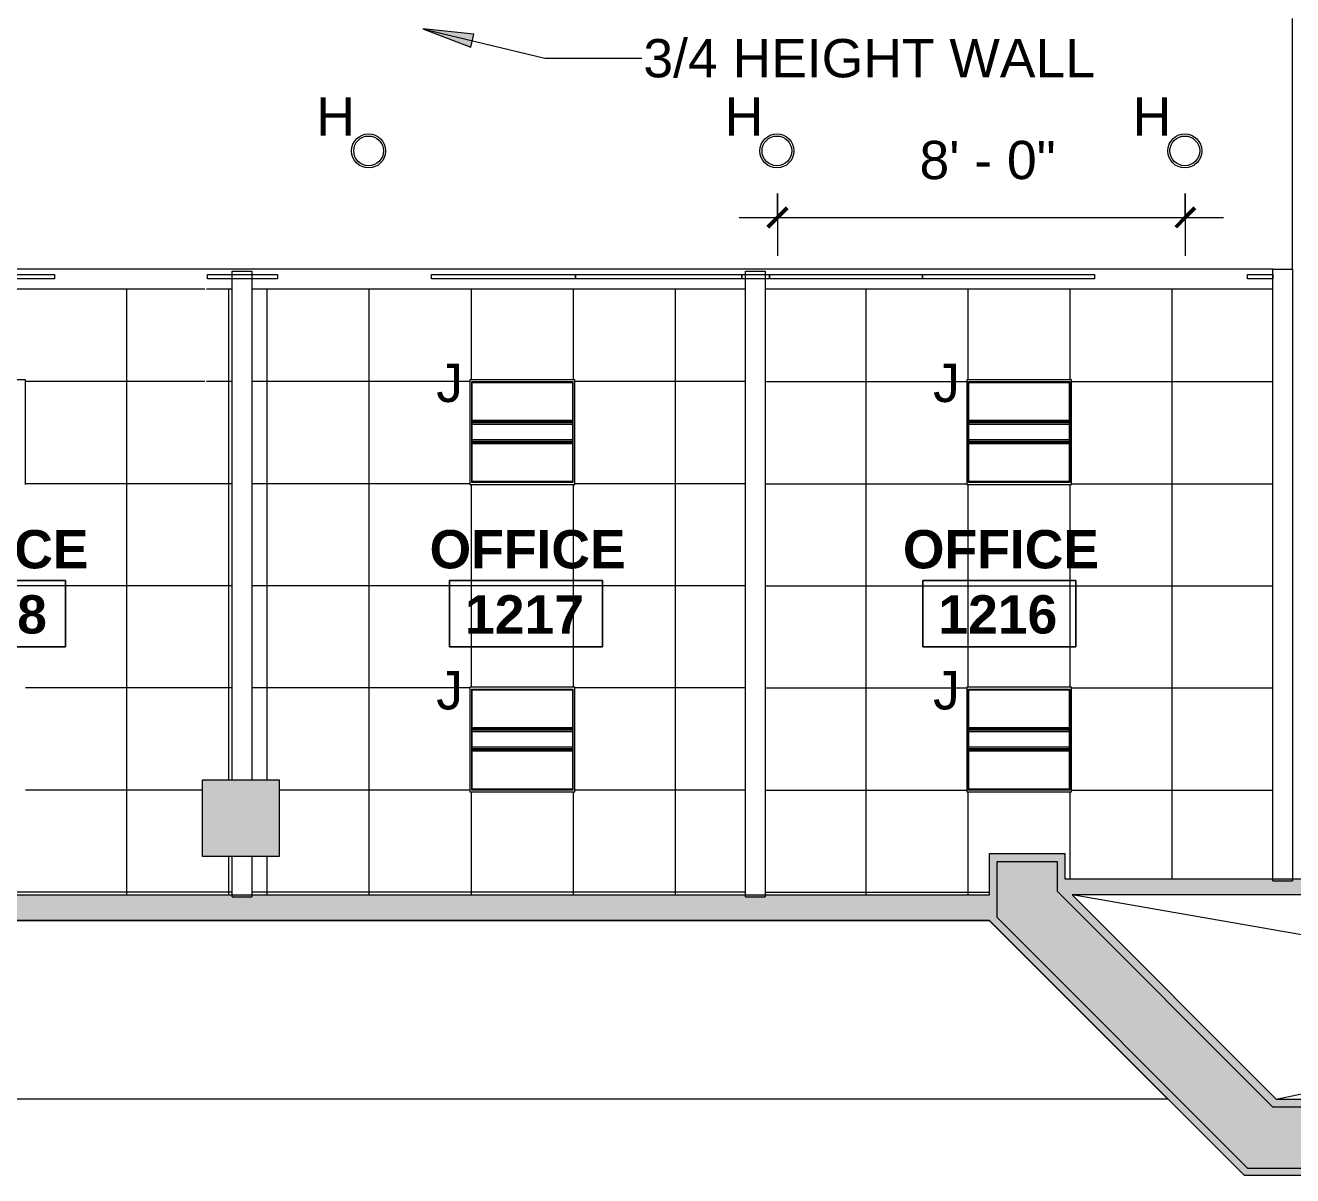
# Model space of a CAD drawing. Header units: inches. Extents: x -329 to 986, y -79 to 1436.
# Drawn here: x 444.7 to 742.7, y -79.5 to 190.9 of the extents above; entities that cross this region are included whole.
import ezdxf

# ---------------------------------------------------------------- set-up
doc = ezdxf.new("R2010")
doc.units = ezdxf.units.IN
doc.header["$LTSCALE"] = 48
doc.header["$MEASUREMENT"] = 0
for name, color, linetype, lineweight in [('A-ANNO-DIMS', 8, 'Continuous', 9), ('A-ANNO-DIMS-96', 8, 'Continuous', 9), ('A-AREA-IDEN', 1, 'Continuous', 9), ('A-CLNG', 214, 'Continuous', 13), ('A-CLNG-PATT', 214, 'Continuous', 13), ('A-DETL-GENF', 247, 'Continuous', 9), ('A-DETL-THIN', 8, 'Continuous', 9), ('A-GENM', 8, 'Continuous', 9), ('A-GLAZ-CURT', 8, 'Continuous', 9), ('A-WALL', 8, 'Continuous', 13), ('A-WALL-PATT', 8, 'Continuous', 13), ('E-LITE-EQPM', 4, 'Continuous', 9), ('E-LITE-EQPM-IDEN', 4, 'Continuous', 9), ('G-ANNO-TEXT', 8, 'Continuous', 9), ('I-WALL', 8, 'Continuous', 13), ('S-COLS', 8, 'Continuous', 13)]:
    doc.layers.add(name, color=color, linetype=linetype, lineweight=lineweight)
doc.styles.add('Arial', font='arial.ttf', dxfattribs={"height": 8.999999999999991})
doc.styles.add('Swis721 Lt BT', font='swissl.ttf', dxfattribs={"height": 8.999999999999998})
doc.styles.add('Swis721 Lt BT_B', font='', dxfattribs={"height": 8.999999999999991})
doc.styles.get('Swis721 Lt BT_B').set_extended_font_data('Swis721 Lt BT', bold=True)
doc.dimstyles.new('OTJ_-_3_32__Linear__1_2__Tolerance', dxfattribs={"dimscale": 12, "dimtxt": 9.49783549252963, "dimasz": 0.375, "dimexe": 0.75, "dimexo": 0.5000000000000001, "dimgap": 0.5, "dimtad": 1, "dimdec": 1, "dimrnd": 0.5, "dimzin": 3, "dimdsep": 46, "dimlunit": 4, "dimtxsty": 'Swis721 Lt BT', "dimblk1": 'OBLIQUE', "dimblk2": 'OBLIQUE', "dimsah": 1, "dimcen": 0.09, "dimdle": 0.75, "dimazin": 0, "dimtfac": 1, "dimtdec": 4, "dimtix": 1, "dimtmove": 0, "dimatfit": 3, "dimfxl": 1, "dimtvp": 1, "dimfrac": 2, "dimtolj": 1, "dimtzin": 0, "dimarcsym": 2})

# ---------------------------------------------------------------- blocks, each defined once
blk = doc.blocks.new('Concrete-Square-Column - 18 x 18-6977650-Level 12  RCP')
at = {"layer": 'S-COLS'}
blk.add_hatch(color=256, dxfattribs=at).paths.add_polyline_path([(9.00000000000034, -8.999999999999146), (9.00000000000034, 9.000000000001021), (-8.999999999999828, 9.000000000001021), (-8.999999999999828, -8.999999999999146), (-1.358233555763036, -8.999999999999146)], flags=0)
for p, q in [((-9.000000000000004, 8.999999999999998), (8.999999999999991, 8.999999999999998)), ((-9.000000000000004, -8.999999999999996), (-9.000000000000004, 8.999999999999998)), ((8.999999999999991, 8.999999999999998), (8.999999999999991, -8.999999999999996)), ((8.999999999999991, -8.999999999999996), (-9.000000000000004, -8.999999999999996))]:
    blk.add_line(p, q, dxfattribs=at)
blk = doc.blocks.new('L-Recessed-Axis-Plano - 2 X 2-4550865-Level 12  RCP')
at = {"layer": 'E-LITE-EQPM'}
for p, q in [((11.90625000000024, 11.87499999999966), (-11.90624999999975, 11.87499999999966)), ((-11.90624999999975, 11.87499999999966), (-11.90624999999975, -11.87500000000033)), ((-11.87499999999975, -11.56250000000099), (-11.87499999999975, 11.56249999999901)), ((-11.87499999999975, 11.56249999999901), (11.87500000000024, 11.56249999999901)), ((11.87500000000024, 11.56249999999901), (11.87500000000024, -11.56250000000099)), ((11.90625000000024, -11.87500000000033), (11.90625000000024, 11.87499999999966)), ((-11.87499999999974, 2.737406249999669), (11.87500000000024, 2.737406249999669)), ((11.87500000000024, 2.506846065747282), (-11.87499999999974, 2.506846065747282)), ((-11.87499999999974, 2.304862327499548), (11.87500000000024, 2.304862327499548)), ((-11.87499999999974, 2.200850357448503), (11.87500000000023, 2.200850357448503)), ((-11.87499999999975, 1.825572752108576), (11.87500000000023, 1.825572752108576)), ((-11.87499999999975, -1.82557275210924), (11.87500000000023, -1.82557275210924)), ((-11.87499999999974, -2.200850357449164), (11.87500000000023, -2.200850357449164)), ((-11.87499999999974, -2.30486232750021), (11.87500000000024, -2.30486232750021)), ((-11.87499999999974, -2.506846065747483), (11.87500000000024, -2.506846065747483)), ((-11.87499999999974, -2.737406250000332), (11.87500000000024, -2.737406250000332)), ((-11.90624999999975, -11.87500000000033), (11.90625000000024, -11.87500000000033)), ((11.87500000000024, -11.56250000000099), (-11.87499999999975, -11.56250000000099))]:
    blk.add_line(p, q, dxfattribs=at)
blk = doc.blocks.new('L-PENDANT_FOCAL POINT 3_5 CYLINDER - L-PENDANT_FOCAL POINT 3_5 CYLINDER-8597710-Level 12  RCP')
at = {"layer": 'E-LITE-EQPM'}
for radius in [4.000000000000003, 3.500000000000002]:
    blk.add_circle((-0.1249999999999774, 0), radius, dxfattribs=at)
blk = doc.blocks.new('System Panel - Glazed-8642722-Level 12  RCP')
at = {"layer": 'A-GLAZ-CURT'}
for p, q in [((-3, 0.7499999999999999), (-3, 1.750000000000007)), ((-3, 1.750000000000007), (3, 1.750000000000007)), ((3, 0.7499999999999999), (-3, 0.7499999999999999)), ((3, 1.750000000000007), (3, 0.7499999999999999))]:
    blk.add_line(p, q, dxfattribs=at)
blk = doc.blocks.new('System Panel - Glazed-8643258-Level 12  RCP')
at = {"layer": 'A-GLAZ-CURT'}
for p, q in [((-8.226267063486686, 0.7499999999999999), (-8.226267063486686, 1.750000000000007)), ((-8.226267063486686, 1.750000000000007), (8.226267063486686, 1.750000000000007)), ((8.226267063486686, 0.7499999999999999), (-8.226267063486686, 0.7499999999999999)), ((8.226267063486686, 1.750000000000007), (8.226267063486686, 0.7499999999999999))]:
    blk.add_line(p, q, dxfattribs=at)
blk = doc.blocks.new('System Panel - Glazed-8641702-Level 12  RCP')
at = {"layer": 'A-GLAZ-CURT'}
for p, q in [((-19.56250000000002, 0.7499999999999999), (-19.56250000000002, 1.750000000000007)), ((-19.56250000000002, 1.750000000000007), (19.56250000000002, 1.750000000000007)), ((19.56250000000002, 0.7499999999999999), (-19.56250000000002, 0.7499999999999999)), ((19.56250000000002, 1.750000000000007), (19.56250000000002, 0.7499999999999999))]:
    blk.add_line(p, q, dxfattribs=at)
blk = doc.blocks.new('System Panel - Glazed-8641701-Level 12  RCP')
at = {"layer": 'A-GLAZ-CURT'}
for p, q in [((-3.249999999999985, 0.7499999999999999), (-3.249999999999985, 1.750000000000007)), ((-3.249999999999985, 1.750000000000007), (3.250000000000007, 1.750000000000007)), ((3.250000000000007, 0.7499999999999999), (-3.249999999999985, 0.7499999999999999)), ((3.250000000000007, 1.750000000000007), (3.250000000000007, 0.7499999999999999))]:
    blk.add_line(p, q, dxfattribs=at)
blk = doc.blocks.new('System Panel - Glazed-8643259-Level 12  RCP')
at = {"layer": 'A-GLAZ-CURT'}
for p, q in [((-18.54815998953077, 0.7500000000000212), (-18.54815998953077, 1.750000000000028)), ((-18.54815998953077, 1.750000000000028), (18.54815998953077, 1.750000000000028)), ((18.54815998953077, 0.7500000000000212), (-18.54815998953077, 0.7500000000000212)), ((18.54815998953077, 1.750000000000028), (18.54815998953077, 0.7500000000000212))]:
    blk.add_line(p, q, dxfattribs=at)
blk = doc.blocks.new('System Panel - Glazed-8643186-Level 12  RCP')
at = {"layer": 'A-GLAZ-CURT'}
for p, q in [((-16.91307294698236, 0.7499999999999999), (-16.91307294698236, 1.750000000000007)), ((-16.91307294698236, 1.750000000000007), (16.91307294698236, 1.750000000000007)), ((16.91307294698236, 0.7499999999999999), (-16.91307294698236, 0.7499999999999999)), ((16.91307294698236, 1.750000000000007), (16.91307294698236, 0.7499999999999999))]:
    blk.add_line(p, q, dxfattribs=at)
blk = doc.blocks.new('System Panel - Glazed-8641705-Level 12  RCP')
at = {"layer": 'A-GLAZ-CURT'}
for p, q in [((-18, 0.7499999999999999), (-18, 1.750000000000007)), ((-18, 1.750000000000007), (18.00000000000004, 1.750000000000007)), ((18.00000000000004, 0.7499999999999999), (-18, 0.7499999999999999)), ((18.00000000000004, 1.750000000000007), (18.00000000000004, 0.7499999999999999))]:
    blk.add_line(p, q, dxfattribs=at)
blk = doc.blocks.new('System Panel - Glazed-8642879-Level 12  RCP')
at = {"layer": 'A-GLAZ-CURT'}
for p, q in [((-20.18749999999946, 0.7499999999999999), (-20.18749999999946, 1.750000000000007)), ((-20.18749999999946, 1.750000000000007), (20.18749999999946, 1.750000000000007)), ((20.18749999999946, 0.7499999999999999), (-20.18749999999946, 0.7499999999999999)), ((20.18749999999946, 1.750000000000007), (20.18749999999946, 0.7499999999999999))]:
    blk.add_line(p, q, dxfattribs=at)
blk = doc.blocks.new('Generic Models 1 - Generic Models 5-8667745-Level 12  RCP')
at = {"layer": 'A-GENM'}
for p, q in [((2515.14526146104, -386.4999984996072), (3417.131473947328, -386.4999984996101)), ((3417.131473947328, -386.4999984996101), (3459.145259837005, -428.4999984996295)), ((3459.145259837005, -428.4999984996295), (2473.145259837005, -428.4999984996263))]:
    blk.add_line(p, q, dxfattribs=at)
blk = doc.blocks.new('Room Tag - Room Name and Number-3379422-Level 12  RCP')
at = {"layer": 'A-AREA-IDEN'}
for p, q in [((-0.1880646717928032, -0.1635729993857746), (-0.1880646717928032, -0.001823739990654245)), ((-0.1880646717928032, -0.001823739990654244), (0.1869353282071967, -0.001823739990654244)), ((0.1869353282071967, -0.001823739990655456), (-0.1880646717928029, -0.001823739990654244)), ((-0.1880646717928029, -0.001823739990654251), (-0.1880646717928032, -0.1635729993857734)), ((0.1869353282071967, -0.001823739990654244), (0.1869353282071967, -0.1635729993857746)), ((0.1869353282071964, -0.1635729993857746), (0.1869353282071967, -0.001823739990655458)), ((0.1869353282071967, -0.1635729993857746), (-0.1880646717928032, -0.1635729993857746)), ((-0.1880646717928032, -0.1635729993857734), (0.1869353282071964, -0.1635729993857746))]:
    blk.add_line(p, q, dxfattribs=at)
blk = doc.blocks.new('DIMBLOCK2-Level 12  RCP')
at = {"layer": 'A-ANNO-DIMS-96', "transparency": 16777216}
for p, q in [((621.5599327480429, 151.3747300857106), (621.5599327480429, 136.727939728341)), ((621.5599327480429, 145.727939728341), (621.5599327480429, 151.3747300857106)), ((717.4669921637096, 151.3747300857102), (717.4669921637096, 136.727939728341)), ((717.4669921637097, 145.727939728341), (717.4669921637097, 151.3747300857102)), ((612.5599327480429, 145.727939728341), (726.4669921637096, 145.727939728341))]:
    blk.add_line(p, q, dxfattribs=at)
at = {"layer": 'A-ANNO-DIMS-96', "lineweight": 50, "transparency": 16777216}
for p, q in [((621.5599327480429, 145.727939728341), (623.8099327480429, 147.977939728341)), ((717.4669921637096, 145.727939728341), (719.7169921637096, 147.977939728341)), ((621.5599327480429, 145.727939728341), (619.3099327480429, 143.477939728341)), ((717.4669921637096, 145.727939728341), (715.2169921637096, 143.477939728341))]:
    blk.add_line(p, q, dxfattribs=at)
at = {"layer": 'A-ANNO-DIMS-96', "color": 0, "transparency": 16777216, "insert": (654.9651906300174, 163.7431255989854), "char_height": 8.999999999999998, "width": 34.9158523820613, "attachment_point": 1, "line_spacing_factor": 1.005061956881442, "style": 'Swis721 Lt BT'}
blk.add_mtext('8\' - 0"', dxfattribs=at)
blk = doc.blocks.new('_Oblique')
at = {"color": 0, "linetype": 'ByBlock', "lineweight": -2}
blk.add_line((-0.5, -0.5), (0.5, 0.5), dxfattribs=at)

msp = doc.modelspace()

# ---------------------------------------------------------------- hatches: boundary and pattern name
at = {"layer": 'A-DETL-GENF'}
h = msp.add_hatch(color=256, dxfattribs=at)
h.paths.add_polyline_path([(982.6400461597296, -77.71588649235092), (982.6400461597296, -13.14050769480786), (735.7154249572715, 233.7841135076515), (660.1400461597299, 233.7841135076519), (660.1400461597299, 219.5341135076512), (734.7626291617597, 219.5341135076509), (968.3900461597296, -14.09330349032018), (968.3900461597296, -63.3408864923507), (738.0692398529961, -63.34088649234968), (687.3900461597293, -12.66169279908251), (687.3900461597293, -5.715886492349568), (673.1400461597295, -5.715886492349227), (673.1400461597295, -18.75479574784185), (732.1011369042374, -77.7158864923499), (878.5788126039687, -77.71588649235058)], flags=0)
h.paths.add_polyline_path([(984.640046159734, 574.9716135076499), (984.6400461597343, 836.4843668826551), (964.3900461597319, 836.4843668826551), (964.3900461597312, 591.6591135076507), (506.3900461597322, 591.6591135076524), (506.3900461597323, 832.5966135076518), (486.1409067513717, 832.5966135076518), (486.1409067513712, 574.9716135076516), (700.1368126039688, 574.9716135076509)], flags=0)
h.paths.add_polyline_path([(912.7650461597287, 784.6093668826547), (912.7650461597287, 820.3598839954357), (902.3275453501672, 820.3598839954357), (902.3275453501672, 832.4218668777189), (879.6400461601947, 832.4218668777189), (879.6400461601947, 820.3842401951538), (875.640046160195, 820.3842401951538), (875.640046160195, 819.1342401951538), (594.6400461601949, 819.1342401951548), (594.6400461601949, 832.4218668826552), (571.8900445356418, 832.4218668826552), (571.8900445356418, 819.3593652586499), (558.0150461597326, 819.3593652586499), (558.0150461597326, 784.6093668828635), (593.7650461597308, 784.6093668828632), (593.7650461597308, 808.4550700076562), (877.0150461597326, 808.4550700076553), (877.0150461597326, 784.6093668826551), (878.5788126039687, 784.6093668826551)], flags=0)
h.paths.add_polyline_path([(486.1400461643956, 938.0966135076524), (508.14004453562, 938.0966135076524), (508.1400445356209, 1417.550093749683), (607.6400445400521, 1417.550093749683), (607.6400445400518, 1188.974826841699), (558.1400445400516, 1188.974826841699), (558.1400445400516, 1174.050093741729), (964.3900302799967, 1174.050093741728), (964.3900302799964, 938.9091000007986), (984.6400461597316, 938.9091000007986), (984.6400461597323, 1193.859366877656), (622.8900445403739, 1193.859366877657), (622.8900445403743, 1433.59661349944), (486.1400461643965, 1433.59661349944), (486.1400461643956, 957.4382363904381)], flags=0)
h.paths.add_polyline_path([(8.140046159732007, 1117.534113507654), (22.64004615973246, 1117.534113507654), (22.64004615973263, 1191.885169411476), (-219.4811209311196, 1434.00633650233), (-288.0069234599376, 1434.00633650233), (-288.0069234599382, 1182.00633650233), (-228.6099538402682, 1122.609366882659), (-176.2472219819903, 1122.609366882659), (-176.2472219819903, 1138.457231358107), (-224.2472219819903, 1138.457231358107), (-274.6099538402676, 1190.609366882659), (-274.6099538402676, 1419.609366882659), (-225.3127898225323, 1419.609366882659), (8.140046159732178, 1186.156530900393), (8.140046159732092, 1168.418236390438)], flags=0)
at = {"layer": 'A-WALL-PATT'}
for points in [[(671.3900461597299, -7.715886492349795), (673.1400461597295, -7.715886492349795), (673.1400461597295, -5.715886492349227), (685.6400461597292, -5.715886492349227), (685.6400461597292, -3.715886492349341), (671.3900461597299, -3.715886492349341), (671.3900461597299, -5.715886492349227)], [(689.1400461597291, -14.41169279908263), (689.1400461597291, -3.715886492349341), (685.6400461597292, -3.715886492349341), (685.6400461597292, -5.715886492349227), (687.3900461597293, -5.715886492349227), (687.3900461597293, -12.66169279908217)], [(674.8900461597298, -22.97966948199462), (674.8900461597298, -20.50479574784231), (673.1400461597295, -18.74790425301932), (673.1400461597295, -7.715886492349795), (671.3900461597299, -7.715886492349795), (671.4064389120792, -19.49606223434375), (673.1400461597295, -21.2296694819945)], [(965.2877554276072, -13.46588649235002), (961.5377554276072, -9.715886492350363), (689.1400461597293, -9.71588649234934), (689.1400461597293, -11.76004236963331), (690.8458902824457, -13.46588649234968), (878.5788126039687, -13.46588649235002)], [(738.0692398529961, -61.46588649234968), (738.8458902824457, -61.46588649234968), (689.1400461597291, -11.76004236963297), (689.1400461597291, -14.41169279908263), (736.1942398529965, -61.46588649234968)], [(655.5263126039689, -19.465886492349), (671.3900461597299, -19.465886492349), (671.3900461597299, -13.46588649234934), (-224.60995384027, -13.46588649234627), (-224.60995384027, -19.46588649234627), (610.9158126039689, -19.46588649234866)], [(732.1011369042374, -79.46588649235001), (736.3260106383907, -79.46588649235001), (734.5760106383906, -77.7158864923499), (732.1011369042376, -77.7158864923499), (674.8900461597298, -20.50479574784231), (674.8900461597298, -22.97966948199462), (731.3762631700848, -79.46588649235001)], [(878.5788126039687, -63.34088649234968), (966.6400461597295, -63.34088649234968), (966.6400461597295, -61.46588649235036), (736.1942398529965, -61.46588649234968), (738.0692398529953, -63.34088649234865), (852.7429682210621, -63.34088649234968)], [(984.3748287684251, -79.46588649235069), (984.3900461597294, -79.46588649235069), (984.3900461597294, -75.9658864923508), (982.6400461597296, -75.9658864923508), (982.6400461597296, -77.71588649235092), (734.5760106383906, -77.7158864923499), (736.3260106383907, -79.46588649235001), (982.6400461597296, -79.46588649235069)]]:
    msp.add_hatch(color=256, dxfattribs=at).paths.add_polyline_path(points, flags=0)
at = {"layer": 'G-ANNO-TEXT'}
msp.add_hatch(color=256, dxfattribs=at).paths.add_polyline_path([(538.1454423933425, 190.0545372249713), (549.4465611818019, 185.720880931891), (550.1831176806536, 188.7934914626441)], flags=0)

# ---------------------------------------------------------------- linework, layer by layer
at = {"layer": 'A-CLNG'}
for p, q in [((742.7025461597289, 133.5966135076519), (742.7025461597289, 192.4668763626215)), ((377.7188615717459, 128.971613507653), (486.9238661387918, 128.9716135076527)), ((487.2988661387918, 128.9716135076527), (493.327182389644, 128.9716135076527)), ((497.9521823896441, 128.9716135076527), (614.0771823896441, 128.9716135076523)), ((618.7021823896441, 128.9716135076523), (738.0775461597289, 128.9716135076519)), ((444.7188615717474, 107.5653635076552), (420.0938615717474, 107.5653635076553)), ((444.7188615717473, 83.0028635076552), (444.7188615717474, 107.5653635076552)), ((573.8885106383866, 107.5653635076548), (549.2635106383867, 107.5653635076549)), ((549.2635106383866, 107.5653635076549), (549.2635106383865, 83.0028635076549)), ((573.8885106383866, 83.00286350765481), (573.8885106383866, 107.5653635076548)), ((690.7023642746861, 107.5653635076542), (666.0773642746863, 107.5653635076543)), ((666.0773642746861, 107.5653635076543), (666.077364274686, 83.00286350765434)), ((690.702364274686, 83.00286350765425), (690.7023642746861, 107.5653635076542)), ((549.2635106383865, 83.00286350765491), (573.8885106383865, 83.00286350765481)), ((666.077364274686, 83.00286350765435), (690.702364274686, 83.00286350765425)), ((573.8885106383865, 35.31536350765492), (549.2635106383865, 35.315363507655)), ((549.2635106383865, 35.315363507655), (549.2635106383864, 10.752863507655)), ((573.8885106383863, 10.75286350765491), (573.8885106383865, 35.31536350765491)), ((690.7023642746859, 35.31536350765435), (666.0773642746859, 35.31536350765445)), ((666.0773642746859, 35.31536350765445), (666.0773642746858, 10.75286350765445)), ((690.7023642746857, 10.75286350765435), (690.7023642746859, 35.31536350765435)), ((549.2635106383864, 10.752863507655), (573.8885106383863, 10.75286350765491)), ((666.0773642746858, 10.75286350765445), (690.7023642746857, 10.75286350765435))]:
    msp.add_line(p, q, dxfattribs=at)
at = {"layer": 'A-CLNG-PATT'}
for p, q in [((468.523, 128.971613507653), (468.523, -13.46588649234859)), ((492.523, 128.9716135076529), (492.523, 13.53411350765066)), ((501.515, 128.9716135076529), (501.515, 13.53411350765066)), ((525.515, 128.9716135076528), (525.515, -13.46588649234873)), ((549.515, 128.9716135076528), (549.515, 107.5653635076551)), ((573.515, 128.9716135076527), (573.515, 107.5653635076551)), ((597.515, 128.9716135076526), (597.515, -13.46588649234896)), ((642.39, -13.46588649234922), (642.39, 128.9716135076524)), ((666.39, 107.5653635076544), (666.39, 128.9716135076523)), ((690.39, 107.5653635076544), (690.39, 128.9716135076522)), ((714.39, -9.715886492349519), (714.39, 128.971613507652)), ((486.9238661387919, 107.159), (444.7188615717478, 107.159)), ((493.3271823896444, 107.159), (487.2988661387923, 107.159)), ((549.2635106383871, 107.159), (497.9521823896445, 107.159)), ((614.0771823896445, 107.159), (573.8885106383872, 107.159)), ((618.7021823896446, 107.159), (666.0773642746867, 107.159)), ((690.7023642746867, 107.159), (738.0775461597294, 107.159)), ((493.3271823896444, 83.15899999999999), (444.7188615717477, 83.15899999999999)), ((549.2635106383871, 83.15899999999999), (497.9521823896445, 83.15899999999999)), ((549.515, 83.00286350765474), (549.515, 35.31536350765497)), ((573.515, 83.00286350765474), (573.515, 35.31536350765496)), ((614.0771823896443, 83.15899999999998), (573.888510638387, 83.15899999999999)), ((618.7021823896443, 83.15899999999999), (666.0773642746867, 83.15899999999999)), ((666.39, 35.31536350765462), (666.39, 83.0028635076544)), ((690.39, 35.3153635076543), (690.39, 83.00286350765406)), ((690.7023642746865, 83.15899999999999), (738.0775461597293, 83.15899999999999)), ((493.3271823896443, 59.15899999999999), (377.7188615717463, 59.15900000000001)), ((614.0771823896442, 59.15899999999999), (497.9521823896445, 59.15900000000001)), ((618.7021823896442, 59.159), (738.0775461597292, 59.159)), ((493.3271823896443, 35.15899999999999), (444.7188615717475, 35.159)), ((549.2635106383871, 35.159), (497.9521823896445, 35.15900000000001)), ((614.077182389644, 35.15899999999999), (573.888510638387, 35.159)), ((618.7021823896441, 35.159), (666.0773642746866, 35.159)), ((690.7023642746865, 35.159), (738.0775461597292, 35.159)), ((486.3900461597297, 11.15899999999999), (444.7188615717473, 11.159)), ((549.2635106383868, 11.159), (504.3900461597299, 11.159)), ((549.515, 10.75286350765497), (549.515, -13.46588649234881)), ((573.515, 10.75286350765465), (573.515, -13.46588649234889)), ((614.0771823896439, 11.15899999999999), (573.8885106383868, 11.159)), ((618.7021823896439, 11.159), (666.0773642746864, 11.159)), ((666.39, -13.46588649234933), (666.39, 10.7528635076543)), ((690.39, -9.715886492349348), (690.39, 10.7528635076543)), ((690.7023642746864, 11.159), (738.0775461597291, 11.159)), ((492.523, -4.465886492349341), (492.523, -13.46588649234864)), ((501.515, -4.465886492349341), (501.515, -13.46588649234867)), ((493.3271823896443, -12.84100000000001), (377.7188615717462, -12.84099999999999)), ((614.0771823896438, -12.84100000000001), (497.9521823896445, -12.84099999999999)), ((618.7021823896438, -12.841), (671.3900461597298, -12.841))]:
    msp.add_line(p, q, dxfattribs=at)
at = {"layer": 'A-DETL-THIN'}
for p, q in [((687.3900461597286, -5.715886492349568), (673.140046159729, -5.715886492349397)), ((673.140046159729, -5.715886492349397), (673.140046159729, -18.75479574784185)), ((687.3900461597286, -12.66169279908251), (687.3900461597286, -5.715886492349568)), ((738.0692398529955, -63.3408864923495), (687.3900461597286, -12.66169279908251)), ((966.6400461597291, -61.46588649235031), (690.8458902824444, -13.46588649234938)), ((738.8458902824443, -61.46588649234966), (965.9639007936677, -14.14203185841132)), ((673.140046159729, -18.75479574784185), (732.1011369042367, -77.71588649234972)), ((968.3900461597289, -63.34088649235036), (738.0692398529955, -63.3408864923495)), ((732.1011369042367, -77.71588649234972), (982.6400461597286, -77.71588649235058))]:
    msp.add_line(p, q, dxfattribs=at)
at = {"layer": 'A-WALL'}
for p, q in [((738.077546159729, 133.5966135076519), (18.20254615973019, 133.5966135076542)), ((493.3271823896438, 13.53411350765073), (493.327182389644, 133.0966135076528)), ((493.327182389644, 133.0966135076528), (497.952182389644, 133.0966135076528)), ((497.952182389644, 133.0966135076528), (497.9521823896438, 13.5341135076507)), ((614.0771823896432, -13.96588649234886), (614.0771823896441, 133.0966135076524)), ((614.0771823896441, 133.0966135076524), (618.7021823896441, 133.0966135076524)), ((618.7021823896441, 133.0966135076524), (618.7021823896432, -13.96588649234888)), ((738.0775461597286, -10.21588649234954), (738.077546159729, 133.5966135076519)), ((738.077546159729, 133.5966135076519), (742.7025461597289, 133.5966135076519)), ((742.7025461597289, 133.5966135076519), (742.7025461597285, -10.21588649234956)), ((493.3271823896438, -13.96588649234847), (493.3271823896438, -4.465886492349377)), ((497.9521823896438, -4.465886492349404), (497.9521823896438, -13.96588649234849)), ((738.0775461597286, -10.21588649234954), (742.7025461597285, -10.21588649234956)), ((493.3271823896438, -13.96588649234847), (497.9521823896438, -13.96588649234849)), ((614.0771823896432, -13.96588649234886), (618.7021823896431, -13.96588649234888))]:
    msp.add_line(p, q, dxfattribs=at)
at = {"layer": 'G-ANNO-TEXT'}
for p, q in [((538.1454423933425, 190.0545372249713), (549.4465611818019, 185.720880931891)), ((550.1831176806536, 188.7934914626441), (538.1454423933425, 190.0545372249713)), ((538.1454423933425, 190.0545372249713), (566.868203940088, 183.1692074799617)), ((549.4465611818019, 185.720880931891), (550.1831176806536, 188.7934914626441)), ((566.868203940088, 183.1692074799617), (589.6581907485493, 183.1692074799616))]:
    msp.add_line(p, q, dxfattribs=at)
at = {"layer": 'I-WALL'}
for p, q in [((671.3900461597294, -3.715886492349469), (689.1400461597286, -3.71588649234954)), ((671.3900461597294, -13.46588649234905), (671.3900461597294, -3.715886492349469)), ((689.1400461597286, -3.71588649234954), (689.1400461597286, -9.715886492349384)), ((689.1400461597286, -9.715886492349384), (916.077546159729, -9.71588649235012)), ((-230.6099538402699, -13.46588649234622), (671.3900461597294, -13.46588649234905)), ((690.8458902824451, -13.46588649234939), (738.8458902824449, -61.46588649234957)), ((965.2877554276064, -13.46588649235028), (690.8458902824451, -13.46588649234939)), ((671.3900461597294, -19.46588649234905), (-224.6099538402699, -19.46588649234615)), ((671.3900461597294, -19.47966948199456), (671.3900461597294, -19.46588649234905)), ((731.3762631700843, -79.46588649234987), (671.3900461597294, -19.47966948199456)), ((738.845890282445, -61.46588649234955), (966.6400461597287, -61.4658864923503)), ((984.390046159729, -79.46588649235063), (731.3762631700843, -79.46588649234987))]:
    msp.add_line(p, q, dxfattribs=at)

# ---------------------------------------------------------------- block references
at = {"layer": 'A-AREA-IDEN', "xscale": 95.99999999999994, "yscale": 95.99999999999994, "zscale": 95.99999999999994}
for p in [(436.2286694770659, 60.5471946298693), (562.5112664873756, 60.5471946298693), (673.8014090581047, 60.5471946298693)]:
    msp.add_blockref('Room Tag - Room Name and Number-3379422-Level 12  RCP', p, dxfattribs=at)
at = {"layer": 'A-GENM'}
msp.add_blockref('Generic Models 1 - Generic Models 5-8667745-Level 12  RCP', (-2745.755213677289, 367.0341120072612), dxfattribs=at)
at = {"layer": 'A-GLAZ-CURT', "rotation": 180}
for name, p in [('System Panel - Glazed-8643259-Level 12  RCP', (433.0007061492609, 133.096613507653)), ('System Panel - Glazed-8643258-Level 12  RCP', (495.7751332022785, 133.0966135076528)), ('System Panel - Glazed-8643186-Level 12  RCP', (557.1644732127477, 133.0966135076526)), ('System Panel - Glazed-8641702-Level 12  RCP', (593.6400461597301, 133.0966135076525)), ('System Panel - Glazed-8641701-Level 12  RCP', (616.4525461597301, 133.0966135076524)), ('System Panel - Glazed-8641705-Level 12  RCP', (637.7025461597302, 133.0966135076524)), ('System Panel - Glazed-8642879-Level 12  RCP', (675.8900461597295, 133.0966135076522)), ('System Panel - Glazed-8642722-Level 12  RCP', (735.077546159729, 133.0966135076521))]:
    msp.add_blockref(name, p, dxfattribs=at)
at = {"layer": 'E-LITE-EQPM'}
for p in [(525.5599327480429, 161.3747300857109), (621.5599327480429, 161.3747300857106), (717.4669921637097, 161.3747300857102)]:
    msp.add_blockref('L-PENDANT_FOCAL POINT 3_5 CYLINDER - L-PENDANT_FOCAL POINT 3_5 CYLINDER-8597710-Level 12  RCP', p, dxfattribs=at)
at = {"layer": 'E-LITE-EQPM', "extrusion": (0, 0, -1)}
for p in [(-561.5760106383868, 95.28411350765519), (-678.3898642746864, 95.28411350765464), (-561.5760106383867, 23.03411350765529), (-678.3898642746861, 23.03411350765473)]:
    msp.add_blockref('L-Recessed-Axis-Plano - 2 X 2-4550865-Level 12  RCP', p, dxfattribs=at)
at = {"layer": 'S-COLS'}
msp.add_blockref('Concrete-Square-Column - 18 x 18-6977650-Level 12  RCP', (495.3900461597294, 4.534113507650743), dxfattribs=at)

# ---------------------------------------------------------------- texts
at = {"layer": 'A-AREA-IDEN', "char_height": 8.999999999999991, "attachment_point": 1, "style": 'Swis721 Lt BT_B'}
for s, insert, width in [('OFFICE', (413.4866212379038, 72.2635969614683), 54.84299999999993), ('OFFICE', (539.7692182482133, 72.2635969614683), 54.84299999999993), ('OFFICE', (651.0593608189425, 72.2635969614683), 54.84299999999993), ('1218', (421.8179124837159, 56.94500894766848), 33.93599999999996), ('1217', (548.1005094940256, 56.94500894766848), 33.93599999999996), ('1216', (659.3906520647547, 56.94500894766848), 33.93599999999996)]:
    msp.add_mtext(s, dxfattribs=dict(at, insert=insert, width=width))
at = {"layer": 'E-LITE-EQPM-IDEN', "char_height": 8.999999999999991, "attachment_point": 1, "style": 'Arial'}
for s, insert, width in [('H', (513.1648254742469, 173.9963297137012), 11.21099999999999), ('H', (609.1648254742468, 173.9963297137009), 11.21099999999999), ('H', (705.0718848899136, 173.9963297137005), 11.21099999999999), ('J', (541.3403565444685, 111.3557890537924), 7.87799999999999), ('J', (658.1542101807679, 111.3557890537919), 7.87799999999999), ('J', (541.3403565444682, 39.10578905379256), 7.87799999999999), ('J', (658.1542101807676, 39.10578905379201), 7.87799999999999)]:
    msp.add_mtext(s, dxfattribs=dict(at, insert=insert, width=width))
at = {"layer": 'G-ANNO-TEXT', "insert": (590.0331907485494, 187.6692074799617), "char_height": 8.999999999999998, "width": 123.018, "attachment_point": 1, "style": 'Swis721 Lt BT'}
msp.add_mtext('3/4 HEIGHT WALL', dxfattribs=at)

# ---------------------------------------------------------------- dimensions: what is measured, and where the dimension line sits
at = {"layer": 'A-ANNO-DIMS'}
dim = msp.add_linear_dim(base=(717.4669921637097, 145.727939728341), p1=(621.5599327480429, 157.3747300857106), p2=(717.4669921637097, 157.3747300857102), dimstyle='OTJ_-_3_32__Linear__1_2__Tolerance', override={"dimpost": '<>', "dimfxl": 95.90705941566682}, dxfattribs=at)
dim.commit()
dim.dimension.update_dxf_attribs({"geometry": 'DIMBLOCK2-Level 12  RCP', "text_midpoint": (669.5134624558764, 156.353194306269)})

doc.saveas('drawing.dxf')
